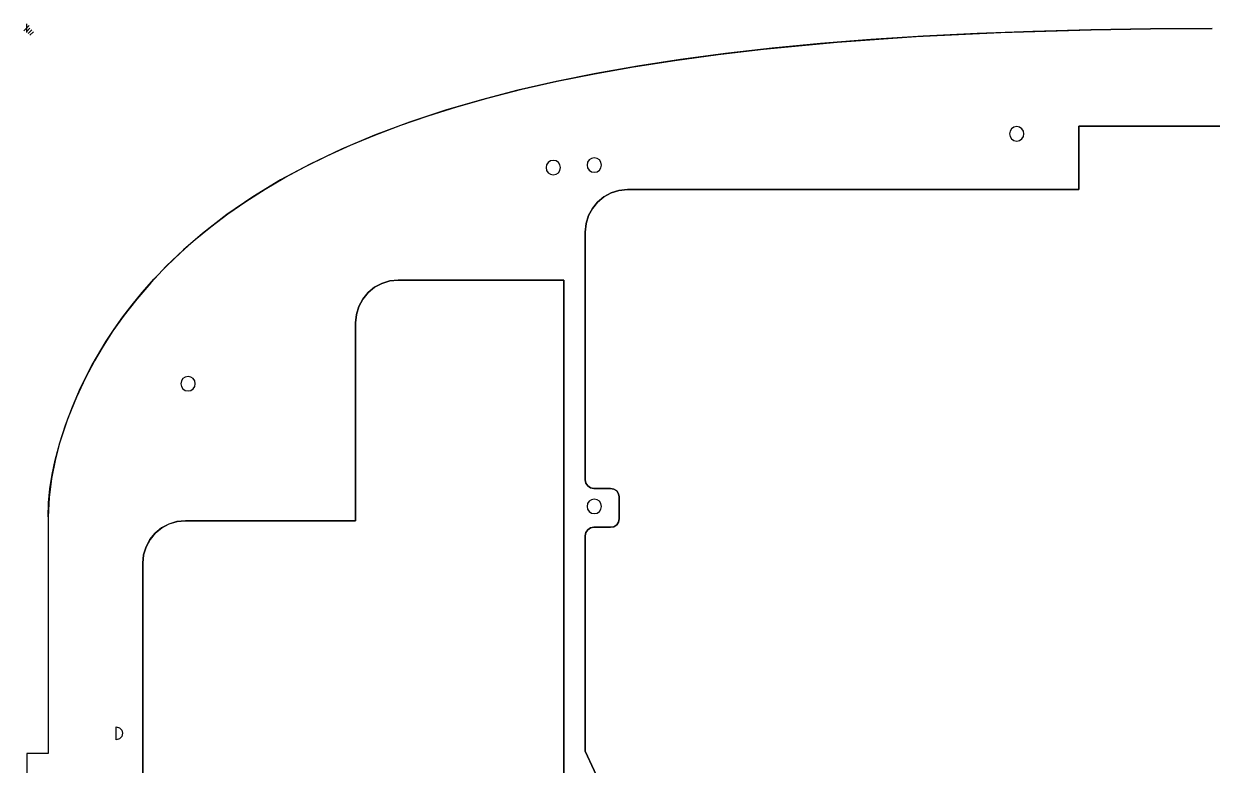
# Model space of a CAD drawing. Extents: x -1 to 1053, y 0 to 462.
# Drawn here: x -0.8 to 353.8, y 240.7 to 461.9 of the extents above; entities that cross this region are included whole.
import ezdxf

# ---------------------------------------------------------------- set-up
doc = ezdxf.new("R2010")
doc.units = 0

msp = doc.modelspace()

# ---------------------------------------------------------------- linework, layer by layer
for p, q in [((241.940999, 456.424555), (265.522897, 458.084555)), ((267.552646, 458.209019), (251.998651, 457.205704)), ((265.522897, 458.084555), (290.762727, 459.313327)), ((283.66362, 459.023783), (267.552646, 458.209019)), ((300.339558, 459.652729), (283.66362, 459.023783)), ((290.762727, 459.313327), (317.70816, 460.1002)), ((317.588445, 460.098591), (300.339558, 459.652729)), ((335.418264, 460.364103), (317.588445, 460.098591)), ((317.70816, 460.1002), (335.43086, 460.3639)), ((353.837, 460.452), (335.418264, 460.364103)), ((335.43086, 460.3639), (353.83666, 460.451876)), ((206.399992, 452.755924), (219.96936, 454.344)), ((222.529662, 454.62248), (208.5987, 453.037104)), ((219.96936, 454.344), (241.940999, 456.424555)), ((236.993652, 456.011102), (222.529662, 454.62248)), ((251.998651, 457.205704), (236.993652, 456.011102)), ((181.186985, 449.072441), (193.479419, 450.997065)), ((195.192778, 451.25224), (182.303914, 449.265154)), ((193.479419, 450.997065), (206.399992, 452.755924)), ((208.5987, 453.037104), (195.192778, 451.25224)), ((169.924123, 447.073112), (158.045421, 444.673379)), ((158.403913, 444.745958), (169.502035, 446.987066)), ((169.502035, 446.987066), (181.186985, 449.072441)), ((182.303914, 449.265154), (169.924123, 447.073112)), ((158.045421, 444.673379), (146.659822, 442.063223)), ((147.871963, 442.354134), (158.403913, 444.745958)), ((128.42396, 437.1384), (137.885531, 439.816609)), ((146.659822, 442.063223), (135.759344, 439.239907)), ((137.885531, 439.816609), (147.871963, 442.354134)), ((125.336, 436.2007), (114.321979, 432.573168)), ((119.840707, 434.448165), (128.42396, 437.1384)), ((135.759344, 439.239907), (125.336, 436.2007)), ((111.699802, 431.638598), (119.840707, 434.448165)), ((114.321979, 432.573168), (103.877737, 428.673566)), ((103.985805, 428.715611), (111.699802, 431.638598)), ((293.50001, 429.915888), (293.32901, 429.077)), ((293.50001, 429.915888), (293.32901, 429.077)), ((293.963005, 430.600639), (293.50001, 429.915888)), ((293.963005, 430.600639), (293.50001, 429.915888)), ((294.648751, 431.062159), (293.963005, 430.600639)), ((294.648751, 431.062159), (293.963005, 430.600639)), ((295.488005, 431.231353), (294.648751, 431.062159)), ((295.488005, 431.231353), (294.648751, 431.062159)), ((296.327259, 431.062159), (295.488005, 431.231353)), ((296.327259, 431.062159), (295.488005, 431.231353)), ((297.013005, 430.600639), (296.327259, 431.062159)), ((297.013005, 430.600639), (296.327259, 431.062159)), ((297.476, 429.915888), (297.013005, 430.600639)), ((297.476, 429.915888), (297.013005, 430.600639)), ((297.647, 429.077), (297.476, 429.915888)), ((297.647, 429.077), (297.476, 429.915888)), ((314.04, 412.48), (314.04, 431.335)), ((314.04, 431.335), (407.294, 431.335)), ((407.294, 431.335), (314.04, 431.335)), ((314.04, 431.335), (314.04, 412.48)), ((89.776764, 422.553012), (96.683273, 425.685113)), ((103.877737, 428.673566), (93.992059, 424.498362)), ((96.683273, 425.685113), (103.985805, 428.715611)), ((293.32901, 429.077), (293.50001, 428.238112)), ((293.32901, 429.077), (293.50001, 428.238112)), ((293.50001, 428.238112), (293.963005, 427.553361)), ((293.50001, 428.238112), (293.963005, 427.553361)), ((293.963005, 427.553361), (294.648751, 427.091841)), ((293.963005, 427.553361), (294.648751, 427.091841)), ((294.648751, 427.091841), (295.488005, 426.922647)), ((294.648751, 427.091841), (295.488005, 426.922647)), ((295.488005, 426.922647), (296.327259, 427.091841)), ((295.488005, 426.922647), (296.327259, 427.091841)), ((296.327259, 427.091841), (297.013005, 427.553361)), ((296.327259, 427.091841), (297.013005, 427.553361)), ((297.013005, 427.553361), (297.476, 428.238112)), ((297.013005, 427.553361), (297.476, 428.238112)), ((297.476, 428.238112), (297.647, 429.077)), ((297.476, 428.238112), (297.647, 429.077)), ((297.647, 429.077), (297.647, 429.077)), ((297.647, 429.077), (297.647, 429.077)), ((83.250837, 419.32522), (89.776764, 422.553012)), ((93.992059, 424.498362), (84.653725, 420.044025)), ((84.653725, 420.044025), (75.85152, 415.307022)), ((77.090049, 416.007646), (83.250837, 419.32522)), ((155.21401, 419.847888), (155.04301, 419.009)), ((155.21401, 419.847888), (155.04301, 419.009)), ((155.04301, 419.009), (155.21401, 418.170112)), ((155.04301, 419.009), (155.21401, 418.170112)), ((155.677005, 420.532639), (155.21401, 419.847888)), ((155.677005, 420.532639), (155.21401, 419.847888)), ((156.362751, 420.994159), (155.677005, 420.532639)), ((156.362751, 420.994159), (155.677005, 420.532639)), ((157.202005, 421.163353), (156.362751, 420.994159)), ((157.202005, 421.163353), (156.362751, 420.994159)), ((158.041259, 420.994159), (157.202005, 421.163353)), ((158.041259, 420.994159), (157.202005, 421.163353)), ((158.727005, 420.532639), (158.041259, 420.994159)), ((158.727005, 420.532639), (158.041259, 420.994159)), ((159.19, 419.847888), (158.727005, 420.532639)), ((159.19, 419.847888), (158.727005, 420.532639)), ((159.361, 419.009), (159.19, 419.847888)), ((159.361, 419.009), (159.19, 419.847888)), ((159.19, 418.170112), (159.361, 419.009)), ((159.19, 418.170112), (159.361, 419.009)), ((159.361, 419.009), (159.361, 419.009)), ((159.361, 419.009), (159.361, 419.009)), ((167.44301, 420.610888), (167.27201, 419.772)), ((167.44301, 420.610888), (167.27201, 419.772)), ((167.27201, 419.772), (167.44301, 418.933112)), ((167.27201, 419.772), (167.44301, 418.933112)), ((167.906005, 421.295639), (167.44301, 420.610888)), ((167.906005, 421.295639), (167.44301, 420.610888)), ((167.44301, 418.933112), (167.906005, 418.248361)), ((167.44301, 418.933112), (167.906005, 418.248361)), ((168.591751, 421.757159), (167.906005, 421.295639)), ((168.591751, 421.757159), (167.906005, 421.295639)), ((169.431005, 421.926353), (168.591751, 421.757159)), ((169.431005, 421.926353), (168.591751, 421.757159)), ((170.270259, 421.757159), (169.431005, 421.926353)), ((170.270259, 421.757159), (169.431005, 421.926353)), ((170.956005, 421.295639), (170.270259, 421.757159)), ((170.956005, 421.295639), (170.270259, 421.757159)), ((171.419, 420.610888), (170.956005, 421.295639)), ((171.419, 420.610888), (170.956005, 421.295639)), ((170.956005, 418.248361), (171.419, 418.933112)), ((170.956005, 418.248361), (171.419, 418.933112)), ((171.59, 419.772), (171.419, 420.610888)), ((171.59, 419.772), (171.419, 420.610888)), ((171.419, 418.933112), (171.59, 419.772)), ((171.419, 418.933112), (171.59, 419.772)), ((171.59, 419.772), (171.59, 419.772)), ((171.59, 419.772), (171.59, 419.772)), ((75.85152, 415.307022), (67.574225, 410.283822)), ((71.27896, 412.6062), (77.090049, 416.007646)), ((155.21401, 418.170112), (155.677005, 417.485361)), ((155.21401, 418.170112), (155.677005, 417.485361)), ((155.677005, 417.485361), (156.362751, 417.023841)), ((155.677005, 417.485361), (156.362751, 417.023841)), ((156.362751, 417.023841), (157.202005, 416.854647)), ((156.362751, 417.023841), (157.202005, 416.854647)), ((157.202005, 416.854647), (158.041259, 417.023841)), ((157.202005, 416.854647), (158.041259, 417.023841)), ((158.041259, 417.023841), (158.727005, 417.485361)), ((158.041259, 417.023841), (158.727005, 417.485361)), ((158.727005, 417.485361), (159.19, 418.170112)), ((158.727005, 417.485361), (159.19, 418.170112)), ((167.906005, 418.248361), (168.591751, 417.786841)), ((167.906005, 418.248361), (168.591751, 417.786841)), ((168.591751, 417.786841), (169.431005, 417.617647)), ((168.591751, 417.786841), (169.431005, 417.617647)), ((169.431005, 417.617647), (170.270259, 417.786841)), ((169.431005, 417.617647), (170.270259, 417.786841)), ((170.270259, 417.786841), (170.956005, 418.248361)), ((170.270259, 417.786841), (170.956005, 418.248361)), ((65.515684, 408.936085), (71.27896, 412.6062)), ((174.439029, 411.446996), (172.302217, 410.269098)), ((172.302717, 410.269498), (174.439529, 411.447396)), ((176.802587, 412.200755), (174.439029, 411.446996)), ((174.439529, 411.447396), (176.803087, 412.201155)), ((179.343, 412.48), (176.802587, 412.200755)), ((176.803087, 412.201155), (179.3435, 412.4804)), ((314.04, 412.48), (179.343, 412.48)), ((179.3435, 412.4804), (314.04, 412.48)), ((67.574225, 410.283822), (59.810624, 404.970892)), ((60.11376, 405.190522), (65.515684, 408.936085)), ((170.442041, 408.717435), (168.908391, 406.84238)), ((168.908891, 406.84278), (170.442541, 408.717835)), ((172.302217, 410.269098), (170.442041, 408.717435)), ((170.442541, 408.717835), (172.302717, 410.269498)), ((59.810624, 404.970892), (52.5495, 399.3647)), ((55.060068, 401.380736), (60.11376, 405.190522)), ((167.751157, 404.694306), (167.02023, 402.323589)), ((167.02073, 402.323989), (167.751657, 404.694706)), ((168.908391, 406.84238), (167.751157, 404.694306)), ((167.751657, 404.694706), (168.908891, 406.84278)), ((50.341486, 397.51795), (55.060068, 401.380736)), ((167.02023, 402.323589), (166.7655, 399.7806)), ((166.766, 399.781), (167.02073, 402.323989)), ((45.944895, 393.613389), (50.341486, 397.51795)), ((52.5495, 399.3647), (46.885782, 394.474326)), ((166.7655, 399.7806), (166.766, 325.818)), ((166.766, 325.818), (166.766, 399.781)), ((46.885782, 394.474326), (41.740055, 389.557442)), ((41.857174, 389.678278), (45.944895, 393.613389)), ((41.740055, 389.557442), (37.086897, 384.647522)), ((38.065202, 385.72384), (41.857174, 389.678278)), ((37.086897, 384.647522), (32.900887, 379.778037)), ((34.55586, 381.7613), (38.065202, 385.72384)), ((101.956244, 381.702256), (103.890534, 383.288251)), ((103.891034, 383.288251), (101.956744, 381.702256)), ((103.890534, 383.288251), (106.07642, 384.45527)), ((106.07692, 384.45527), (103.891034, 383.288251)), ((106.07642, 384.45527), (108.447283, 385.175718)), ((108.447783, 385.175718), (106.07692, 384.45527)), ((108.447283, 385.175718), (110.9365, 385.422)), ((110.937, 385.422), (108.447783, 385.175718)), ((110.9365, 385.422), (160.373, 385.422)), ((160.373, 385.422), (110.937, 385.422)), ((160.373, 385.422), (160.373, 190.525)), ((160.373, 190.525), (160.373, 385.422)), ((32.900887, 379.778037), (29.156604, 374.982461)), ((31.556402, 378.10864), (34.55586, 381.7613)), ((99.20323, 377.58208), (100.370249, 379.767966)), ((100.370749, 379.767966), (99.20373, 377.58208)), ((100.370249, 379.767966), (101.956244, 381.702256)), ((101.956744, 381.702256), (100.370749, 379.767966)), ((28.776306, 374.469487), (31.556402, 378.10864)), ((98.482782, 375.211217), (99.20323, 377.58208)), ((99.20373, 377.58208), (98.483282, 375.211217)), ((29.156604, 374.982461), (25.828627, 370.294264)), ((26.205937, 370.850294), (28.776306, 374.469487)), ((98.2365, 372.722), (98.482782, 375.211217)), ((98.2365, 313.667), (98.2365, 372.722)), ((98.2365, 372.722), (98.2365, 313.667)), ((98.237, 372.722), (98.2365, 372.722)), ((98.483282, 375.211217), (98.237, 372.722)), ((25.828627, 370.294264), (22.891532, 365.74692)), ((23.835659, 367.257515), (26.205937, 370.850294)), ((19.656837, 360.177011), (23.835659, 367.257515)), ((22.891532, 365.74692), (20.3199, 361.3739)), ((16.16276, 353.2796), (19.656837, 360.177011)), ((20.3199, 361.3739), (17.636375, 356.32567)), ((17.636375, 356.32567), (14.894376, 350.494065)), ((46.23801, 355.370888), (46.06701, 354.532)), ((46.23801, 355.370888), (46.06701, 354.532)), ((46.701005, 356.055639), (46.23801, 355.370888)), ((46.701005, 356.055639), (46.23801, 355.370888)), ((47.386751, 356.517159), (46.701005, 356.055639)), ((47.386751, 356.517159), (46.701005, 356.055639)), ((48.226005, 356.686353), (47.386751, 356.517159)), ((48.226005, 356.686353), (47.386751, 356.517159)), ((49.065259, 356.517159), (48.226005, 356.686353)), ((49.065259, 356.517159), (48.226005, 356.686353)), ((49.751005, 356.055639), (49.065259, 356.517159)), ((49.751005, 356.055639), (49.065259, 356.517159)), ((50.214, 355.370888), (49.751005, 356.055639)), ((50.214, 355.370888), (49.751005, 356.055639)), ((50.385, 354.532), (50.214, 355.370888)), ((50.385, 354.532), (50.214, 355.370888)), ((13.701726, 347.659817), (16.16276, 353.2796)), ((46.06701, 354.532), (46.23801, 353.693112)), ((46.06701, 354.532), (46.23801, 353.693112)), ((46.23801, 353.693112), (46.701005, 353.008361)), ((46.23801, 353.693112), (46.701005, 353.008361)), ((46.701005, 353.008361), (47.386751, 352.546841)), ((46.701005, 353.008361), (47.386751, 352.546841)), ((47.386751, 352.546841), (48.226005, 352.377647)), ((47.386751, 352.546841), (48.226005, 352.377647)), ((48.226005, 352.377647), (49.065259, 352.546841)), ((48.226005, 352.377647), (49.065259, 352.546841)), ((49.065259, 352.546841), (49.751005, 353.008361)), ((49.065259, 352.546841), (49.751005, 353.008361)), ((49.751005, 353.008361), (50.214, 353.693112)), ((49.751005, 353.008361), (50.214, 353.693112)), ((50.214, 353.693112), (50.385, 354.532)), ((50.214, 353.693112), (50.385, 354.532)), ((50.385, 354.532), (50.385, 354.532)), ((50.385, 354.532), (50.385, 354.532)), ((11.638495, 342.202063), (13.701726, 347.659817)), ((14.894376, 350.494065), (12.261864, 343.949878)), ((12.261864, 343.949878), (9.9068, 336.7639)), ((9.946297, 336.902202), (11.638495, 342.202063)), ((8.59836, 331.7561), (9.946297, 336.902202)), ((9.9068, 336.7639), (8.559446, 331.618487)), ((8.559446, 331.618487), (7.474669, 326.223066)), ((7.694339, 327.436261), (8.59836, 331.7561)), ((7.032585, 323.195639), (7.694339, 327.436261)), ((6.626041, 319.004972), (7.032585, 323.195639)), ((7.474669, 326.223066), (6.751314, 320.615862)), ((166.959346, 324.845984), (166.766, 325.818)), ((166.766, 325.818), (166.959346, 324.845984)), ((167.509949, 324.021949), (166.959346, 324.845984)), ((166.959346, 324.845984), (167.509949, 324.021949)), ((168.333984, 323.471346), (167.509949, 324.021949)), ((167.509949, 324.021949), (168.333984, 323.471346)), ((169.306, 323.278), (168.333984, 323.471346)), ((168.333984, 323.471346), (169.306, 323.278)), ((174.331947, 323.27851), (169.306, 323.278)), ((169.306, 323.278), (174.332, 323.278)), ((175.320625, 323.078906), (174.331947, 323.27851)), ((174.332, 323.278), (175.320678, 323.078396)), ((176.127991, 322.534568), (175.320625, 323.078906)), ((175.320678, 323.078396), (176.128044, 322.534058)), ((6.751314, 320.615862), (6.48823, 314.8351)), ((167.906005, 319.468639), (167.44301, 318.783888)), ((167.906005, 319.468639), (167.44301, 318.783888)), ((168.591751, 319.930159), (167.906005, 319.468639)), ((168.591751, 319.930159), (167.906005, 319.468639)), ((169.431005, 320.099353), (168.591751, 319.930159)), ((169.431005, 320.099353), (168.591751, 319.930159)), ((170.270259, 319.930159), (169.431005, 320.099353)), ((170.270259, 319.930159), (169.431005, 320.099353)), ((170.956005, 319.468639), (170.270259, 319.930159)), ((170.956005, 319.468639), (170.270259, 319.930159)), ((171.419, 318.783888), (170.956005, 319.468639)), ((171.419, 318.783888), (170.956005, 319.468639)), ((176.672336, 321.727206), (176.127991, 322.534568)), ((176.128044, 322.534058), (176.672388, 321.726696)), ((176.871947, 320.73853), (176.672336, 321.727206)), ((176.672388, 321.726696), (176.872, 320.73802)), ((176.872, 314.22701), (176.871947, 320.73853)), ((176.872, 320.73802), (176.872053, 314.2265)), ((6.48765, 314.835), (6.626041, 319.004972)), ((167.44301, 318.783888), (167.27201, 317.945)), ((167.44301, 318.783888), (167.27201, 317.945)), ((167.27201, 317.945), (167.44301, 317.106112)), ((167.27201, 317.945), (167.44301, 317.106112)), ((167.44301, 317.106112), (167.906005, 316.421361)), ((167.44301, 317.106112), (167.906005, 316.421361)), ((167.906005, 316.421361), (168.591751, 315.959841)), ((167.906005, 316.421361), (168.591751, 315.959841)), ((168.591751, 315.959841), (169.431005, 315.790647)), ((168.591751, 315.959841), (169.431005, 315.790647)), ((169.431005, 315.790647), (170.270259, 315.959841)), ((169.431005, 315.790647), (170.270259, 315.959841)), ((170.270259, 315.959841), (170.956005, 316.421361)), ((170.270259, 315.959841), (170.956005, 316.421361)), ((170.956005, 316.421361), (171.419, 317.106112)), ((170.956005, 316.421361), (171.419, 317.106112)), ((171.59, 317.945), (171.419, 318.783888)), ((171.59, 317.945), (171.419, 318.783888)), ((171.419, 317.106112), (171.59, 317.945)), ((171.419, 317.106112), (171.59, 317.945)), ((171.59, 317.945), (171.59, 317.945)), ((171.59, 317.945), (171.59, 317.945)), ((6.48866, 314.835), (6.48866, 314.824)), ((6.48866, 314.835), (6.48866, 314.824)), ((6.48866, 314.824), (6.48866, 244.214)), ((6.48866, 314.824), (6.48866, 244.214)), ((42.479787, 312.668971), (40.322509, 311.498039)), ((40.377234, 311.533251), (42.56312, 312.70027)), ((44.863707, 313.408981), (42.479787, 312.668971)), ((42.56312, 312.70027), (44.933983, 313.420718)), ((47.4232, 313.667), (44.863707, 313.408981)), ((44.933983, 313.420718), (47.4232, 313.667)), ((47.4232, 313.667), (98.2365, 313.667)), ((98.2365, 313.667), (47.4232, 313.667)), ((175.304018, 311.880347), (176.128055, 312.430952)), ((176.128108, 312.430442), (175.304071, 311.879837)), ((176.128055, 312.430952), (176.678657, 313.254991)), ((176.67871, 313.254481), (176.128108, 312.430442)), ((176.678657, 313.254991), (176.872, 314.22701)), ((176.872053, 314.2265), (176.67871, 313.254481)), ((36.856949, 308.012966), (38.442944, 309.947256)), ((38.442944, 309.947256), (36.892161, 308.067691)), ((38.442944, 309.947256), (40.377234, 311.533251)), ((40.322509, 311.498039), (38.442944, 309.947256)), ((166.76568, 244.88734), (166.766, 309.147)), ((166.766, 309.147), (166.959346, 310.119016)), ((166.959346, 310.119016), (166.766, 309.147)), ((166.766, 309.147), (166.766, 244.887)), ((166.959346, 310.119016), (167.509949, 310.943051)), ((167.509949, 310.943051), (166.959346, 310.119016)), ((167.509949, 310.943051), (168.333984, 311.493654)), ((168.333984, 311.493654), (167.509949, 310.943051)), ((168.333984, 311.493654), (169.306, 311.687)), ((169.306, 311.687), (168.333984, 311.493654)), ((169.306, 311.687), (174.332, 311.687)), ((174.332053, 311.68649), (169.306, 311.687)), ((174.332, 311.687), (175.304018, 311.880347)), ((175.304071, 311.879837), (174.332053, 311.68649)), ((34.969482, 303.456217), (35.68993, 305.82708)), ((35.721229, 305.910413), (34.981219, 303.526493)), ((35.68993, 305.82708), (36.856949, 308.012966)), ((36.892161, 308.067691), (35.721229, 305.910413)), ((34.981219, 303.526493), (34.7232, 300.967)), ((34.7232, 300.967), (34.969482, 303.456217)), ((34.7232, 190.525), (34.7232, 300.967)), ((34.7232, 300.967), (34.7232, 190.525)), ((26.8077, 248.336), (26.8077, 252.146)), ((26.8077, 252.146), (27.7602, 251.890778)), ((26.8077, 248.336), (26.8077, 252.146)), ((26.8077, 252.146), (27.7602, 251.890778)), ((27.7602, 251.890778), (28.457478, 251.1935)), ((27.7602, 251.890778), (28.457478, 251.1935)), ((27.7602, 248.591222), (26.8077, 248.336)), ((27.7602, 248.591222), (26.8077, 248.336)), ((26.8077, 248.336), (26.8077, 248.336)), ((26.8077, 248.336), (26.8077, 248.336)), ((28.457478, 249.2885), (27.7602, 248.591222)), ((28.457478, 249.2885), (27.7602, 248.591222)), ((28.457478, 251.1935), (28.7127, 250.241)), ((28.457478, 251.1935), (28.7127, 250.241)), ((28.7127, 250.241), (28.457478, 249.2885)), ((28.7127, 250.241), (28.457478, 249.2885)), ((172.1329, 233.37724), (166.76568, 244.88734)), ((166.766, 244.887), (172.13322, 233.3769)), ((6.48866, 244.214), (0.133372, 244.214)), ((0.133372, 244.214), (0.133372, 125.624)), ((6.48866, 244.214), (0.133372, 244.214)), ((0.133372, 244.214), (0.133372, 125.624))]:
    msp.add_line(p, q)
at = {"layer": 'Layer 1'}
for p, q in [((0.793749, 461.379), (-0.793749, 459.791)), ((0, 461.908), (0, 459.262)), ((1.05833, 460.585), (0, 459.52667)), ((1.5875, 460.056), (0.52917, 458.99767)), ((2.11666, 459.527), (1.05833, 458.46867))]:
    msp.add_line(p, q, dxfattribs=at)

doc.saveas('drawing.dxf')
